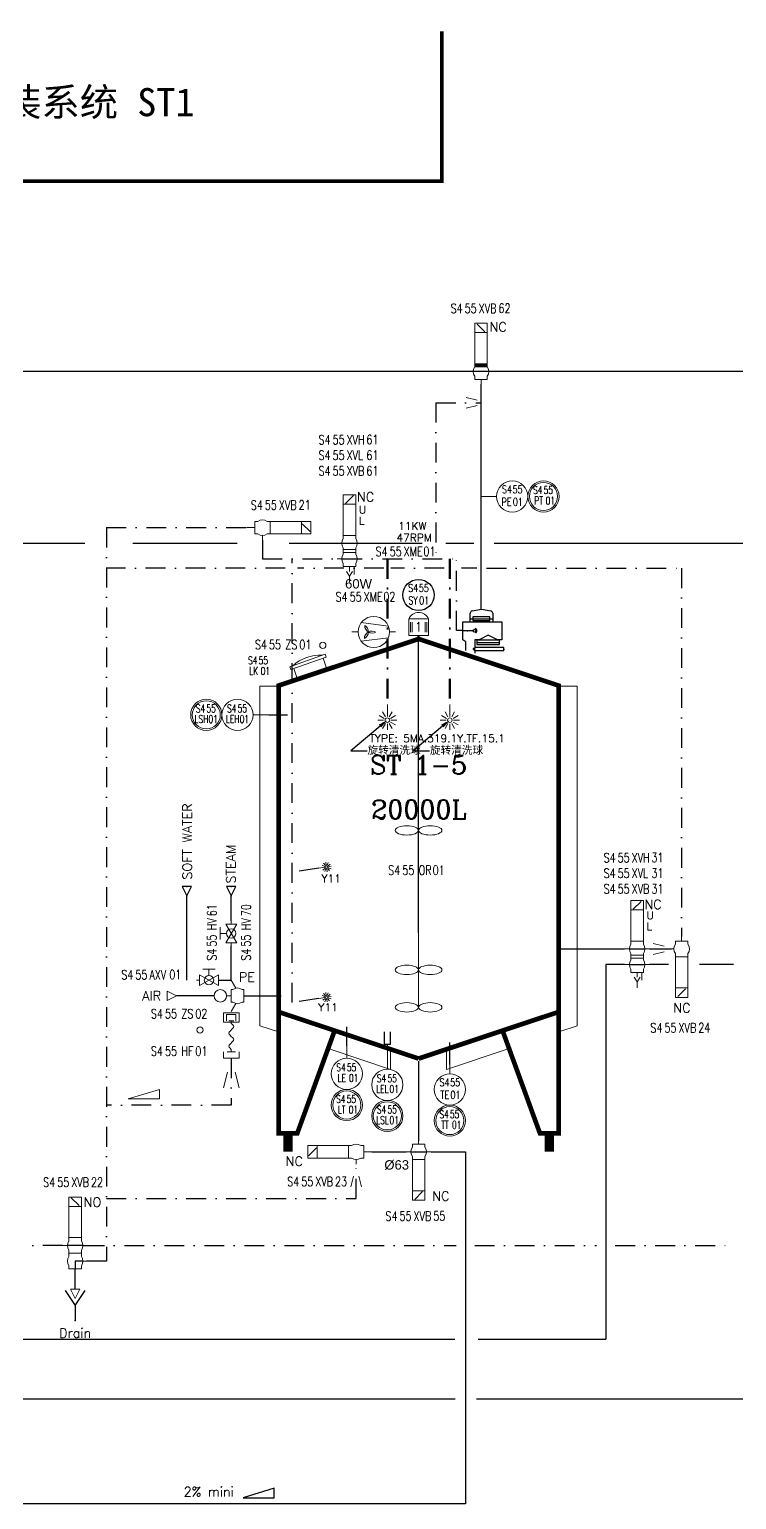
# Model space of a CAD drawing. Header units: inches. Extents: x 17763 to 19852, y 23674 to 24794.
# Drawn here: x 18773.5 to 19000, y 24315.1 to 24786.2 of the extents above; entities that cross this region are included whole.
import ezdxf
from ezdxf import colors
from ezdxf.entities.mleader import LeaderData, LeaderLine
from ezdxf.enums import TextEntityAlignment as Align
from ezdxf.math import Vec2, Vec3

# ---------------------------------------------------------------- set-up
doc = ezdxf.new("R2010")
doc.units = ezdxf.units.IN
doc.header["$MEASUREMENT"] = 0
doc.linetypes.add('DASHDOT2', pattern=[12.7, 6.35, -3.175, 0, -3.175])
for name, color, linetype, lineweight in [('17 Pipe CIP', 4, 'DASHDOT2', 50), ('19 Pipe Process', 30, 'Continuous', 30), ('31 Equipment', 7, 'Continuous', 9), ('33 Instruments Labels', 7, 'Continuous', 9), ('43 TXT English', 7, 'Continuous', 9)]:
    doc.layers.add(name, color=color, linetype=linetype, lineweight=lineweight)
for name, color, linetype in [('CUVERIE', 7, 'Continuous'), ('DIAMETRE', 7, 'Continuous'), ('MATERIEL-DIVERS', 7, 'Continuous'), ('POMPES-PROCESS', 7, 'Continuous'), ('REPERES', 7, 'Continuous'), ('techn-data', 7, 'Continuous'), ('TEXTE', 7, 'Continuous'), ('TEXTES', 7, 'Continuous'), ('TUYAUTERIE-AIR INSTRUMENT', 3, 'Continuous'), ('TUYAUTERIE-EAU', 5, 'Continuous'), ('TUYAUTERIE-EGOUT', 32, 'Continuous'), ('TUYAUTERIE-GAZ', 3, 'Continuous'), ('TUYAUTERIE-NEP', 4, 'DASHDOT2'), ('TUYAUTERIE-VAPEUR', 6, 'Continuous'), ('TXT_FR', 7, 'Continuous'), ('VANNES', 7, 'Continuous')]:
    doc.layers.add(name, color=color, linetype=linetype)
doc.layers.get('REPERES').off()
doc.styles.add('ROMANC', font='romanc')
doc.styles.add('ROMANS', font='ROMANS.SHX')
doc.styles.add('ROMANT', font='romant')
doc.styles.get("Standard").update_dxf_attribs({"font": 'arial.ttf'})

# ---------------------------------------------------------------- blocks, each defined once
blk = doc.blocks.new('PENTE-G')
at = {"layer": 'MATERIEL-DIVERS'}
blk.add_lwpolyline([(-5, 2), (5, 2), (5, 5), (-5, 2)], dxfattribs=at)
blk = doc.blocks.new('EGOUT')
at = {"color": 7}
for p, q in [((-3.2, 9.61), (0, 4.81)), ((0, 4.81), (3.2, 9.61)), ((0, 4.81), (0, 0))]:
    blk.add_line(p, q, dxfattribs=at)
at = {"color": 7, "extrusion": (0, -1, 0)}
blk.add_point((0, 0), dxfattribs=at)
at = {"layer": 'POMPES-PROCESS', "style": 'ROMANS'}
blk.add_attdef('EGOUT', text='', height=3, dxfattribs=at).set_placement((0, -4), align=Align.MIDDLE)
blk = doc.blocks.new('APV-VLV-SSEAT-SW44-4')
at = {"layer": '31 Equipment', "ltscale": 38}
for p, q in [((1.25, 20.25), (-1.25, 17.75)), ((-4, 5), (-2.5, 5)), ((-2, 7.5), (-2, 6.5)), ((2, 7.5), (2, 6.5)), ((-2.5, 0), (-4, 0)), ((-2, 2.5), (-2, 3.5)), ((-2, 2.5), (2, 2.5)), ((-2, 2.5), (-2, 1.5)), ((2, 2.5), (2, 3.5)), ((2, 2.5), (2, 1.5)), ((-2, -1.5), (-2, -2.5)), ((-2, -2.5), (2, -2.5)), ((0, -2.5), (0, -5)), ((2, -1.5), (2, -2.5))]:
    blk.add_line(p, q, dxfattribs=at)
at = {"layer": '31 Equipment', "lineweight": 30}
for p, q in [((-2.5, 5), (2.5, 5)), ((-2.5, 0), (0, 0)), ((0, 0), (0, -2.5))]:
    blk.add_line(p, q, dxfattribs=at)
at = {"layer": '31 Equipment'}
blk.add_line((2.5, 5), (4, 5), dxfattribs=at)
at = {"layer": '31 Equipment', "ltscale": 38}
for points in [[(-2, 17.5), (2, 17.5), (2, 20.5), (-2, 20.5)], [(-2, 7.5), (2, 7.5), (2, 17.5), (-2, 17.5)]]:
    blk.add_lwpolyline(points, close=True, dxfattribs=at)
for centre, start, end in [((0, 5), 143.1301, 216.8699), ((0, 5), 323.1301, 36.8699), ((0, 0), 143.1301, 216.8699), ((0, 0), 323.1301, 36.8699)]:
    blk.add_arc(centre, 2.5, start, end, dxfattribs=at)
blk = doc.blocks.new('APV-SIGN-ARW-FLOW-1')
at = {"layer": '31 Equipment'}
for p, q in [((-1.5, -1.5), (-1.5, 1.5)), ((-1.5, 1.5), (1.5, 0)), ((1.5, 0), (-1.5, -1.5))]:
    blk.add_line(p, q, dxfattribs=at)
blk = doc.blocks.new('APV-VLV-SSEAT-M+MP42-3')
at = {"layer": '31 Equipment'}
h = blk.add_hatch(dxfattribs=at)
h.set_pattern_fill('ANSI31', color=256, scale=0.01, style=0)
h.set_pattern_definition([(45, (0, 0), (-0.02245064, 0.02245064), [])])
h.paths.add_polyline_path([(2, 2.5), (-2, 2.5), (-2, 1.5), (2, 1.5)])
at = {"layer": '31 Equipment', "ltscale": 38}
for p, q in [((1.25, 15.25), (-1.25, 12.75)), ((-4, 0), (-2.5, 0)), ((-2, 2.5), (-2, 1.5)), ((-2, 1.5), (2, 1.5)), ((2, 2.5), (2, 1.5)), ((-2, -2.5), (-2, -1.5)), ((2, -2.5), (-2, -2.5)), ((-2, -2.5), (2, -2.5)), ((0, -2.5), (0, -5)), ((2, -2.5), (2, -1.5))]:
    blk.add_line(p, q, dxfattribs=at)
at = {"layer": '31 Equipment', "lineweight": 30}
blk.add_line((-2.5, 0), (2.5, 0), dxfattribs=at)
at = {"layer": '31 Equipment'}
blk.add_line((2.5, 0), (4, 0), dxfattribs=at)
at = {"layer": '31 Equipment', "ltscale": 38}
for points in [[(-2, 12.5), (2, 12.5), (2, 15.5), (-2, 15.5)], [(-2, 2.5), (2, 2.5), (2, 12.5), (-2, 12.5)]]:
    blk.add_lwpolyline(points, close=True, dxfattribs=at)
for start, end in [(143.1301, 216.8699), (323.1301, 36.8699)]:
    blk.add_arc((0, 0), 2.5, start, end, dxfattribs=at)
blk = doc.blocks.new('APV-TNK-GEN-11')
at = {"layer": '31 Equipment', "color": 7}
for points, const_width in [([(-14.94, 21.58), (-21.58, 3.32), (-24.9, 3.32), (-24.9, 83), (0, 91.3), (24.9, 83), (24.9, 3.32), (21.58, 3.32), (14.94, 21.58)], 0.83), ([(-24.9, 24.9), (0, 16.6)], 0.83), ([(24.9, 24.9), (0, 16.6)], 0.83), ([(-23.24, 3.32), (-23.24, 0)], 1.66), ([(23.24, 3.32), (23.24, 0)], 1.66)]:
    blk.add_lwpolyline(points, dxfattribs=dict(at, const_width=const_width))
at = {"layer": '31 Equipment', "ltscale": 38}
blk.add_point((0, 16), dxfattribs=at)
blk = doc.blocks.new('APV-TNK-INSULAT-12')
at = {"layer": '31 Equipment', "color": 7}
for p, q in [((-24.95, 67), (-28.22, 67)), ((-28.22, 67), (-28.22, 6.51)), ((24.95, 67), (28.22, 67)), ((28.22, 67), (28.22, 6.51)), ((-28.22, 6.51), (-24.95, 5.42)), ((28.22, 6.51), (24.95, 5.42)), ((-15.74, 2.35), (-4.98, -1.24)), ((-4.98, -1.24), (-4.98, 2.26)), ((15.74, 2.35), (4.98, -1.24)), ((4.98, -1.24), (4.98, 2.26))]:
    blk.add_line(p, q, dxfattribs=at)
at = {"layer": '31 Equipment'}
for p, q in [((-24.95, 5.42), (-24.95, 67)), ((24.95, 5.42), (24.95, 67)), ((-15.74, 2.35), (-14.94, 5.58)), ((-14.94, 5.58), (-4.98, 2.26)), ((14.94, 5.58), (4.98, 2.26)), ((15.74, 2.35), (14.94, 5.58))]:
    blk.add_line(p, q, dxfattribs=at)
at = {"layer": '31 Equipment', "ltscale": 38}
blk.add_point((0, 0), dxfattribs=at)
blk = doc.blocks.new('APV-INS-M-L-LE2')
at = {"layer": '31 Equipment', "color": 7}
blk.add_line((5, 0), (13, 0), dxfattribs=at)
at = {"layer": '31 Equipment', "lineweight": 25}
blk.add_lwpolyline([(17, 1), (13, 1), (13, 0), (13, -1), (17, -1)], dxfattribs=at)
at = {"layer": '31 Equipment', "color": 7}
blk.add_circle((0, 0), 5, dxfattribs=at)
at = {"layer": '33 Instruments Labels', "style": 'ROMANS', "width": 0.8}
blk.add_attdef('LE?', text='', height=3, dxfattribs=at).set_placement((0, 0), align=Align.MIDDLE)
blk = doc.blocks.new('APV-INS-F-L-LS')
at = {"layer": '31 Equipment'}
for radius in [5, 4.5]:
    blk.add_circle((0, 0), radius, dxfattribs=at)
at = {"layer": '33 Instruments Labels', "style": 'ROMANS', "width": 0.8}
blk.add_attdef('LS?', text='', height=3, dxfattribs=at).set_placement((0, 0), align=Align.MIDDLE)
blk = doc.blocks.new('APV-INS-M-L-TE')
at = {"layer": '31 Equipment', "color": 7}
blk.add_line((0, -5), (0, -10), dxfattribs=at)
blk.add_circle((0, 0), 5, dxfattribs=at)
at = {"layer": '33 Instruments Labels', "style": 'ROMANS', "width": 0.8, "flags": 8}
blk.add_attdef('TE', text='', height=3, dxfattribs=at).set_placement((0, 0), align=Align.MIDDLE)
blk = doc.blocks.new('APV-INS-F-L-TT')
at = {"layer": '31 Equipment'}
for radius in [5, 4.5]:
    blk.add_circle((0, 0), radius, dxfattribs=at)
blk = doc.blocks.new('APV-TNK-ACC-MOT-1')
at = {"layer": '31 Equipment', "color": 7}
for p, q in [((3.15, 6.4), (-3.15, 6.4)), ((-3.15, 6.4), (-3.15, 1.15)), ((-2.64, 5.35), (-2.64, 2.2)), ((-2.1, 5.35), (-2.1, 2.2)), ((2.1, 5.35), (2.1, 2.2)), ((2.66, 5.35), (2.66, 2.2)), ((3.15, 1.15), (3.15, 6.4)), ((-3.15, 1.15), (3.15, 1.15))]:
    blk.add_line(p, q, dxfattribs=at)
blk.add_arc((0, 5.09), 3.41, 22.6199, 157.3801, dxfattribs=at)
at = {"layer": '31 Equipment', "ltscale": 38}
blk.add_point((0, 0), dxfattribs=at)
at = {"layer": '31 Equipment', "color": 7}
blk.add_trace([(-0.39, 0), (0.39, 0), (-0.39, 1.15), (0.39, 1.15)], dxfattribs=at)
at = {"layer": '31 Equipment', "style": 'ROMANT', "width": 0.8}
blk.add_text('1', height=3, dxfattribs=at).set_placement((0, 3.89), align=Align.MIDDLE)
blk = doc.blocks.new('APV-INS-M-L-LE1')
at = {"layer": '31 Equipment', "color": 7}
blk.add_line((0, -5), (0, -10), dxfattribs=at)
blk.add_circle((0, 0), 5, dxfattribs=at)
blk = doc.blocks.new('APV-TNK-ACC-MANHOLE-1')
at = {"layer": '31 Equipment'}
for p, q in [((-6, 3), (-6, 4)), ((-6, 4), (6, 4)), ((-6, 3), (6, 3)), ((-5, 0), (-5, 3)), ((5, 3), (5, 0)), ((6, 3), (6, 4))]:
    blk.add_line(p, q, dxfattribs=at)
blk.add_arc((0, -8), 13, 67.3801, 112.6199, dxfattribs=at)
blk = doc.blocks.new('APV-INS-POS-GEN-1')
at = {"layer": '31 Equipment', "color": 5}
blk.add_circle((0, 0), 1, dxfattribs=at)
blk = doc.blocks.new('APV-TNK-ACC-AGIT-1')
at = {"layer": '31 Equipment'}
blk.add_line((0, 0), (0, -8), dxfattribs=at)
for centre in [(-2.5, -8), (2.5, -8)]:
    blk.add_ellipse(centre, major_axis=(-2.5, 0), ratio=0.4, dxfattribs=at)
blk = doc.blocks.new('APV-FTG-CONX-QUICK-1')
at = {"layer": '31 Equipment'}
for p, q in [((-0.5, 2.5), (2.5, 2.5)), ((-0.5, -2.5), (-0.5, 2.5)), ((0, 1.5), (2, 1.5)), ((0, 0.83), (0, -0.83)), ((2, 1.5), (2, -1.5)), ((2.5, 2.5), (2.5, -2.5)), ((2.5, -2.5), (-0.5, -2.5)), ((0, -0.83), (0, -0.83)), ((2, -1.5), (0, -1.5))]:
    blk.add_line(p, q, dxfattribs=at)
blk = doc.blocks.new('APV-FTG-CONX-HOSE-1')
at = {"layer": '31 Equipment'}
for p, q in [((-4.17, 0), (-5, 0)), ((4.17, 0), (5, 0))]:
    blk.add_line(p, q, dxfattribs=at)
for points in [[(-4.17, 0), (-3.63, 0.5), (-3.42, 0.71), (-3.13, 0.79), (-2.83, 0.71), (-2.58, 0.5), (-1.54, -0.5), (-1.33, -0.71), (-1.04, -0.79), (-0.75, -0.71), (-0.5, -0.5), (0, 0)], [(0, 0), (0.54, 0.5), (0.75, 0.71), (1.04, 0.79), (1.33, 0.71), (1.58, 0.5), (2.62, -0.5), (2.83, -0.71), (3.12, -0.79), (3.42, -0.71), (3.67, -0.5), (4.17, 0)]]:
    blk.add_lwpolyline(points, dxfattribs=at)
blk = doc.blocks.new('APV-FTG-CONX-SCREWED-1')
at = {"layer": '31 Equipment'}
for p, q in [((0, 2.5), (2, 2.5)), ((0, 1.33), (0, -1.33)), ((2, 2.5), (2, -2.5)), ((0, -1.33), (0, -1.33)), ((2, -2.5), (0, -2.5))]:
    blk.add_line(p, q, dxfattribs=at)
blk = doc.blocks.new('APV-FCE-GEN-REDCON-1')
at = {"layer": '31 Equipment', "color": 7}
for p, q in [((-2.5, 2.5), (2.5, 1.25)), ((2.5, 1.25), (2.5, 1.25)), ((2.5, -1.25), (-2.5, -2.5))]:
    blk.add_line(p, q, dxfattribs=at)
blk = doc.blocks.new('APV-SIGN-FLOW-SLOPE-1')
at = {"layer": '31 Equipment'}
blk.add_lwpolyline([(-5, 2), (5, 2), (5, 5), (-5, 2)], dxfattribs=at)
at = {"layer": '31 Equipment', "style": 'ROMANS'}
blk.add_attdef('%', text='', height=2, rotation=16.6992, dxfattribs=at).set_placement((-0.64, 4.87), align=Align.MIDDLE)
blk = doc.blocks.new('APV-INS-F-L-LT')
at = {"layer": '31 Equipment'}
for radius in [5, 4.5]:
    blk.add_circle((0, 0), radius, dxfattribs=at)
blk = doc.blocks.new('SPB')
at = {"color": 7}
for p, q in [((0, -6), (0, 0)), ((-2.598, -9), (-1.302, -8.25)), ((-2.124, -9.624), (-1.062, -8.562)), ((-1.5, -10.098), (-0.75, -8.802)), ((-0.774, -10.398), (-0.39, -8.952)), ((0, -10.5), (0, -9)), ((0.774, -10.398), (0.39, -8.952)), ((1.5, -10.098), (0.75, -8.802)), ((2.124, -9.624), (1.062, -8.562)), ((2.598, -9), (1.302, -8.25))]:
    blk.add_line(p, q, dxfattribs=at)
blk.add_circle((0, -7.5), 1.5, dxfattribs=at)
at = {"color": 7, "extrusion": (0, 1, 0)}
blk.add_point((0, 0), dxfattribs=at)
blk = doc.blocks.new('GOAVEC')
at = {"layer": 'MATERIEL-DIVERS'}
for p, q in [((-2, 8.4), (8.4, 8.4)), ((-2, 3.6), (-2, 8.4)), ((0, 8.4), (0, 10.68)), ((0, 9.21), (6, 9.21)), ((0.48, 11.27), (3, 11.77)), ((5.28, 9.71), (0.72, 9.71)), ((0.72, 9.71), (0.72, 8.7)), ((0.72, 8.7), (5.28, 8.7)), ((3, 11.77), (5.52, 11.27)), ((5.28, 8.7), (5.28, 9.71)), ((6, 10.68), (6, 8.4)), ((8.4, 8.4), (8.4, 3.6)), ((-0.74, 6), (-2.03, 6)), ((4.8, 4.8), (2.53, 3.66)), ((7.07, 3.66), (4.8, 4.8)), ((-1.2, 3), (-2, 3.6)), ((-1.2, 0.7), (-1.2, 3)), ((0.76, 1.27), (0.76, 1.01)), ((1.2, 1.27), (0.76, 1.27)), ((0.76, 1.01), (1.2, 1.01)), ((9, 1.52), (1.19, 1.52)), ((1.19, 1.01), (1.19, 0.72)), ((1.19, 0.72), (9, 0.72)), ((2.26, 3.6), (1.2, 3.6)), ((1.2, 3.6), (1.2, 1.27)), ((1.2, 1.01), (1.2, 0)), ((1.8, 3.49), (1.8, 2.29)), ((7.8, 3.49), (1.8, 3.49)), ((1.8, 2.89), (7.8, 2.89)), ((1.8, 2.29), (7.8, 2.29)), ((8.4, 3.6), (7.34, 3.6)), ((7.8, 2.29), (7.8, 3.49)), ((9, 0.72), (9, 1.52))]:
    blk.add_line(p, q, dxfattribs=at)
for centre, start, end in [((0.6, 10.68), 101.3099, 180), ((5.4, 10.68), 0, 78.6901), ((2.26, 4.2), 270, 296.5651), ((7.34, 4.2), 243.4349, 270)]:
    blk.add_arc(centre, 0.6, start, end, dxfattribs=at)
at = {"layer": 'MATERIEL-DIVERS', "color": 7, "extrusion": (1, 0, 0)}
for p in [(6, 9), (9, 1)]:
    blk.add_point(p, dxfattribs=at)
at = {"layer": 'MATERIEL-DIVERS', "color": 2}
for p in [(6, 9), (-2, 6), (9, 1)]:
    blk.add_point(p, dxfattribs=at)
at = {"layer": 'MATERIEL-DIVERS', "color": 7, "extrusion": (-1, 0, 0)}
blk.add_point((-2, 6), dxfattribs=at)
at = {"layer": 'MATERIEL-DIVERS', "xscale": 0.2499010929244832, "yscale": 0.2499010929244832, "zscale": 0.2499010929244832, "rotation": 90}
blk.add_blockref('SPB', (-0.74, 6), dxfattribs=at)
blk = doc.blocks.new('INSTR-M-L-SY')
at = {"layer": 'MATERIEL-DIVERS', "color": 7}
blk.add_circle((0, 0), 5, dxfattribs=at)
blk = doc.blocks.new('APV-VLV-SSEAT-SW42-3')
at = {"layer": '31 Equipment', "ltscale": 38}
for p, q in [((1.25, 15.25), (-1.25, 12.75)), ((-2, 2.5), (-2, 1.5)), ((2, 2.5), (2, 1.5)), ((-2, -2.5), (-2, -1.5)), ((2, -2.5), (-2, -2.5)), ((-2, -2.5), (2, -2.5)), ((0, -2.5), (0, -5)), ((2, -2.5), (2, -1.5))]:
    blk.add_line(p, q, dxfattribs=at)
at = {"layer": '31 Equipment'}
for p, q in [((-4, 0), (-2.5, 0)), ((2.5, 0), (4, 0))]:
    blk.add_line(p, q, dxfattribs=at)
at = {"layer": '31 Equipment', "lineweight": 30}
blk.add_line((2.5, 0), (-2.5, 0), dxfattribs=at)
at = {"layer": '31 Equipment', "ltscale": 38}
for points in [[(-2, 12.5), (2, 12.5), (2, 15.5), (-2, 15.5)], [(-2, 2.5), (2, 2.5), (2, 12.5), (-2, 12.5)]]:
    blk.add_lwpolyline(points, close=True, dxfattribs=at)
for start, end in [(143.1301, 216.8699), (323.1301, 36.8699)]:
    blk.add_arc((0, 0), 2.5, start, end, dxfattribs=at)
blk = doc.blocks.new('APV-VLV-SSEAT-SW41-3')
at = {"layer": '31 Equipment', "ltscale": 38}
for p, q in [((1.25, 15.25), (-1.25, 12.75)), ((-2, 2.5), (-2, 1.5)), ((2, 2.5), (2, 1.5)), ((2.5, 0), (4, 0)), ((-2, -2.5), (-2, -1.5)), ((2, -2.5), (-2, -2.5)), ((-2, -2.5), (2, -2.5)), ((0, -2.5), (0, -5)), ((2, -2.5), (2, -1.5))]:
    blk.add_line(p, q, dxfattribs=at)
for points in [[(-2, 12.5), (2, 12.5), (2, 15.5), (-2, 15.5)], [(-2, 2.5), (2, 2.5), (2, 12.5), (-2, 12.5)]]:
    blk.add_lwpolyline(points, close=True, dxfattribs=at)
for start, end in [(143.1301, 216.8699), (323.1301, 36.8699)]:
    blk.add_arc((0, 0), 2.5, start, end, dxfattribs=at)
blk = doc.blocks.new('APV-VLV-SAMPL-PRD20-2')
at = {"layer": '31 Equipment', "ltscale": 38}
for p, q in [((-2.54, 2.44), (-4, 5)), ((-4, 0), (-5.5, 0)), ((-4, 2), (-3.5, 2)), ((-4, 2), (-4, -2)), ((0, 2), (-0.5, 2)), ((0, 2), (0, -2)), ((0, -2), (0, 2)), ((-4, -2), (-3.5, -2)), ((-2.54, -2.44), (-4, -5)), ((0, -2), (-0.5, -2))]:
    blk.add_line(p, q, dxfattribs=at)
at = {"layer": '31 Equipment'}
blk.add_circle((-7.5, 0), 2, dxfattribs=at)
at = {"layer": '31 Equipment', "ltscale": 38}
for start, end in [(53.1301, 126.8699), (233.1301, 306.8699)]:
    blk.add_arc((-2, 0), 2.5, start, end, dxfattribs=at)
blk = doc.blocks.new('FLE23-A')
at = {"color": 7}
for p, q in [((0, 1.5), (-3, 0)), ((-3, 0), (0, -1.5)), ((0, -1.5), (0, 1.5))]:
    blk.add_line(p, q, dxfattribs=at)
at = {"layer": 'MATERIEL-DIVERS', "color": 7, "extrusion": (-1, 0, 0)}
blk.add_point((-3, 0), dxfattribs=at)
at = {"layer": 'MATERIEL-DIVERS', "color": 2}
for p in [(-3, 0), (0, 0)]:
    blk.add_point(p, dxfattribs=at)
at = {"layer": 'MATERIEL-DIVERS', "color": 7, "extrusion": (1, 0, 0)}
blk.add_point((0, 0), dxfattribs=at)
blk = doc.blocks.new('APV-VLVM-BALL-KHV+MF-1')
at = {"layer": '31 Equipment', "ltscale": 38}
for p, q in [((-3, 0), (-4, 0)), ((3, 0), (4, 0))]:
    blk.add_line(p, q, dxfattribs=at)
at = {"layer": '31 Equipment'}
for p, q in [((-3, 1.734), (-3, -1.734)), ((-3, -1.734), (3, 1.734)), ((3, -1.734), (-3, 1.734)), ((-2, 3.5), (2, 3.5)), ((0, 1.5), (0, 3.5)), ((3, 1.734), (3, -1.734))]:
    blk.add_line(p, q, dxfattribs=at)
blk.add_circle((0, 0), 1.5, dxfattribs=at)
blk = doc.blocks.new('APV-VLV-DSEAT-DA34-3')
at = {"layer": '31 Equipment', "ltscale": 38}
for p, q in [((1.25, 20.25), (-1.25, 17.75)), ((-4, 5), (-2.5, 5)), ((-2, 7.5), (-2, 6.5)), ((2, 7.5), (2, 6.5)), ((4, 5), (2.5, 5)), ((-2, 3), (-2, 3.5)), ((-2, 2), (-2, 1.5)), ((2, 3), (2, 3.5)), ((2, 2), (2, 1.5)), ((-4, 0), (-2.5, 0)), ((-2, -2.5), (-2, -1.5)), ((-2, -2.5), (2, -2.5)), ((0, -5.5), (-1, -4)), ((0, -2.5), (0, -4)), ((1, -4), (0, -5.5)), ((1.5, -2.5), (1.5, -5)), ((2, -2.5), (2, -1.5)), ((2.5, 0), (4, 0)), ((0, -5.5), (0, -7.5))]:
    blk.add_line(p, q, dxfattribs=at)
at = {"layer": '31 Equipment', "lineweight": 30}
for p, q in [((-2.5, 5), (2.5, 5)), ((-2.5, 0), (2.5, 0))]:
    blk.add_line(p, q, dxfattribs=at)
at = {"layer": '31 Equipment', "ltscale": 38}
for points in [[(-2, 17.5), (2, 17.5), (2, 20.5), (-2, 20.5)], [(-2, 7.5), (2, 7.5), (2, 17.5), (-2, 17.5)], [(-2, 3), (2, 3), (2, 2), (-2, 2)]]:
    blk.add_lwpolyline(points, close=True, dxfattribs=at)
for centre, start, end in [((0, 5), 143.1301, 216.8699), ((0, 5), 323.1301, 36.8699), ((0, 0), 143.1301, 216.8699), ((0, 0), 323.1301, 36.8699)]:
    blk.add_arc(centre, 2.5, start, end, dxfattribs=at)
at = {"layer": '31 Equipment', "style": 'ROMANS', "flags": 8}
for tag, p in [('U', (3, 14.5)), ('L', (3, 11))]:
    blk.add_attdef(tag, p, '', height=2.5, dxfattribs=at)
blk = doc.blocks.new('APV-TNK-ACC-SPRAYBALL-1')
at = {"layer": '31 Equipment'}
for p, q in [((0, -3.81), (0, 0)), ((-1.03, -4.4), (-2.65, -3.47)), ((-0.6, -3.97), (-1.53, -2.35)), ((0.6, -3.97), (1.53, -2.35)), ((1.03, -4.4), (2.65, -3.47)), ((-1.19, -5), (-3.05, -5)), ((-1.03, -5.6), (-2.65, -6.53)), ((-0.6, -6.03), (-1.53, -7.65)), ((0, -6.19), (0, -8.05)), ((0.6, -6.03), (1.53, -7.65)), ((1.03, -5.6), (2.65, -6.53)), ((1.19, -5), (3.05, -5))]:
    blk.add_line(p, q, dxfattribs=at)
blk.add_circle((0, -5), 0.738, dxfattribs=at)
blk = doc.blocks.new('APV-INS-M-L-PE')
at = {"layer": '31 Equipment', "color": 7}
blk.add_line((0, -5), (0, -10), dxfattribs=at)
blk.add_circle((0, 0), 5, dxfattribs=at)
at = {"layer": '33 Instruments Labels', "style": 'ROMANS', "width": 0.8, "flags": 8}
blk.add_attdef('PE', text='', height=3, dxfattribs=at).set_placement((0, 0), align=Align.MIDDLE)
blk = doc.blocks.new('APV-INS-F-L-PT')
at = {"layer": '31 Equipment'}
for radius in [5, 4.5]:
    blk.add_circle((0, 0), radius, dxfattribs=at)
blk = doc.blocks.new('REPINS2')
at = {"layer": 'TEXTES', "style": 'ROMANS', "width": 0.7}
for tag, p in [('ZONE', (-3.35, 0.8)), ('SOUSZONE', (0.05, 0.8)), ('NUM', (0.7, -2.6))]:
    blk.add_attdef(tag, p, '', height=2.5, dxfattribs=at)
blk.add_attdef('ELEMENT', text='', height=2.5, dxfattribs=at).set_placement((-1.56, -2.59), align=Align.CENTER)
blk = doc.blocks.new('REPNORM')
at = {"layer": 'TEXTES', "style": 'ROMANS', "width": 0.75}
for tag, p in [('ZONE', (-9.75, -1.25)), ('SOUSZONE', (-5.25, -1.25)), ('ELEMENT', (0, -1.25)), ('NUM', (4.5, -1.25))]:
    blk.add_attdef(tag, p, '', height=3, dxfattribs=at)
blk = doc.blocks.new('REPINS')
at = {"layer": 'TEXTES', "style": 'ROMANS', "width": 0.75}
for tag, p in [('ZONE', (-3.3, 1)), ('SOUSZONE', (0.1, 1)), ('NUM', (0.2, -3))]:
    blk.add_attdef(tag, p, '', height=2.5, dxfattribs=at)
blk.add_attdef('ELEMENT', text='', height=2.5, dxfattribs=at).set_placement((-0.2, -3), align=Align.RIGHT)
blk = doc.blocks.new('REPNORM1')
at = {"layer": 'TEXTES', "style": 'ROMANS', "width": 0.75}
for tag, p in [('ZONE', (-9.75, -1.25)), ('SOUSZONE', (-5.25, -1.25)), ('ELEMENT', (-0.75, -1.25)), ('NUM', (5.59, -1.22))]:
    blk.add_attdef(tag, p, '', height=3, dxfattribs=at)
blk = doc.blocks.new('APV-PMP-GEN-FAN-1')
at = {"layer": '31 Equipment', "ltscale": 38}
for p, q in [((-5, 0), (-7, 0)), ((5, 0), (7, 0))]:
    blk.add_line(p, q, dxfattribs=at)
at = {"layer": '31 Equipment', "color": 7}
for p, q in [((4.62, 1.91), (-4.01, 2.99)), ((-3.44, 2.92), (-3.44, 2.92)), ((-4.03, -2.96), (4.65, -1.85))]:
    blk.add_line(p, q, dxfattribs=at)
blk.add_circle((0, 0), 5, dxfattribs=at)
for centre, radius, start, end in [((-4.14, 0.04), 2.42, 297.7105, 59.0333), ((-0.6, -2.14), 2.41, 57.3705, 179.0726), ((-0.42, 2.11), 2.48, 179.801, 296.7761)]:
    blk.add_arc(centre, radius, start, end, dxfattribs=at)

msp = doc.modelspace()

# ---------------------------------------------------------------- linework, layer by layer
at = {"layer": '17 Pipe CIP'}
for p, q in [((18888.13, 24616.52), (18888.13, 24569.82)), ((18908.13, 24616.52), (18908.13, 24569.82))]:
    msp.add_line(p, q, dxfattribs=at)
at = {"layer": '19 Pipe Process'}
for p, q in [((18838.13, 24481.52), (18838.13, 24492.52)), ((18943.13, 24491.52), (18964.13, 24491.52)), ((18972.13, 24491.52), (18979.13, 24491.52)), ((18958.13, 24486.52), (18958.13, 24366.52)), ((18964.13, 24486.52), (18958.13, 24486.52)), ((18978.13, 24486.52), (18972.13, 24486.52)), ((18998.95, 24486.52), (18988.13, 24486.52)), ((18842.13, 24476.52), (18854.13, 24476.52)), ((18898.13, 24455.52), (18898.13, 24430.02)), ((18883.13, 24426.52), (18894.13, 24426.52)), ((18902.13, 24426.52), (18913.13, 24426.52)), ((18627.13, 24366.52), (18909.71, 24366.52)), ((18917.16, 24366.52), (18958.13, 24366.52)), ((18909.81, 24347.24), (18626.06, 24347.24)), ((19028.13, 24347.24), (18916.72, 24347.24))]:
    msp.add_line(p, q, dxfattribs=at)
msp.add_lwpolyline([(18913.13, 24426.52), (18913.13, 24313.7), (18353.32, 24313.7)], dxfattribs=at)
at = {"layer": 'CUVERIE'}
for p, q in [((18850.13, 24566.52), (18856.13, 24566.52)), ((18875.13, 24460.52), (18875.13, 24466.52)), ((18908.13, 24454.52), (18908.13, 24461.52))]:
    msp.add_line(p, q, dxfattribs=at)
at = {"layer": 'MATERIEL-DIVERS'}
msp.add_line((18898.11, 24496.81), (18898.13, 24590.86), dxfattribs=at)
msp.add_lwpolyline([(18905.6, 24785.57, 1.2, 1.2, 0), (18905.6, 24737.57, 1.2, 1.2, 0), (18611, 24737.57, 0, 0, 0), (18611, 24785.57, 0, 0, 0)], format="xyseb", close=True, dxfattribs=at)
at = {"layer": 'TUYAUTERIE-AIR INSTRUMENT'}
msp.add_line((18832.63, 24476.52), (18820.63, 24476.52), dxfattribs=at)
at = {"layer": 'TUYAUTERIE-EAU'}
for p, q in [((18743.5, 24621.52), (18791.28, 24621.52)), ((18806.59, 24621.52), (18840.01, 24621.52)), ((18856.71, 24621.52), (18899.25, 24621.52)), ((18906.86, 24621.52), (18915.8, 24621.52)), ((18922.35, 24621.52), (19062.67, 24621.52)), ((18823.93, 24500.52), (18823.93, 24508.52)), ((18823.93, 24481.52), (18823.93, 24500.52)), ((18834, 24481.52), (18838.13, 24481.52))]:
    msp.add_line(p, q, dxfattribs=at)
at = {"layer": 'TUYAUTERIE-EGOUT'}
msp.add_line((18788.13, 24382.52), (18788.13, 24389.02), dxfattribs=at)
at = {"layer": 'TUYAUTERIE-GAZ'}
for p, q in [((19289.62, 24676.52), (18717.63, 24676.52)), ((18918.13, 24600.52), (18918.13, 24672.52)), ((18918.13, 24600.52), (18918.13, 24672.52)), ((18918.13, 24600.52), (18918.13, 24672.52))]:
    msp.add_line(p, q, dxfattribs=at)
at = {"layer": 'TUYAUTERIE-NEP'}
for p, q in [((18903.68, 24666.52), (18918.13, 24666.52)), ((18903.68, 24666.52), (18903.68, 24616.52)), ((18798.13, 24626.52), (18798.13, 24391.52)), ((18798.13, 24626.52), (18843.13, 24626.52)), ((18848.13, 24622.52), (18848.13, 24616.52)), ((18848.13, 24616.52), (18910.24, 24616.52)), ((18857.62, 24474.33), (18857.62, 24616.52)), ((18910.24, 24593.52), (18910.24, 24616.52)), ((18855.43, 24613.52), (18798.13, 24613.52)), ((18887.01, 24613.52), (18859.36, 24613.52)), ((18906.37, 24613.52), (18889.2, 24613.52)), ((18916.79, 24613.52), (18911.84, 24613.52)), ((18919.9, 24613.52), (18982.38, 24613.52)), ((18982.38, 24613.52), (18982.38, 24495.52)), ((18912.13, 24593.52), (18910.24, 24593.52)), ((18866.19, 24517.39), (18857.62, 24516.06)), ((18866.19, 24475.66), (18857.62, 24474.33)), ((18838.13, 24456.52), (18838.13, 24441.52)), ((18838.13, 24441.52), (18798.13, 24441.52)), ((18878.13, 24411.52), (18878.13, 24422.52)), ((18798.13, 24411.52), (18878.13, 24411.52)), ((18784.13, 24396.52), (18762.13, 24396.52)), ((18790.63, 24396.52), (18795.13, 24396.52)), ((18791.13, 24396.52), (18910.13, 24396.52)), ((18916.13, 24396.52), (18955.13, 24396.52)), ((18961.13, 24396.52), (18996.86, 24396.52)), ((18798.13, 24391.52), (18791.13, 24391.52))]:
    msp.add_line(p, q, dxfattribs=at)
at = {"layer": 'TUYAUTERIE-VAPEUR'}
msp.add_line((18838.13, 24500.52), (18838.13, 24508.52), dxfattribs=at)

# ---------------------------------------------------------------- block references
at = {"layer": '17 Pipe CIP', "xscale": -0.5, "yscale": 0.5, "rotation": 98.82907370450727}
for p in [(18866.19, 24517.39), (18866.19, 24475.66)]:
    msp.add_blockref('APV-TNK-ACC-SPRAYBALL-1', p, dxfattribs=at)
at = {"layer": '31 Equipment'}
for p in [(18888.13, 24569.82), (18908.13, 24569.82)]:
    msp.add_blockref('APV-TNK-ACC-SPRAYBALL-1', p, dxfattribs=at)
at = {"layer": '33 Instruments Labels', "xscale": -1, "rotation": 270}
msp.add_blockref('APV-INS-M-L-PE', (18928.13, 24636.52), dxfattribs=at)
at = {"layer": '33 Instruments Labels'}
for name, p in [('APV-INS-F-L-PT', (18938.13, 24636.52)), ('INSTR-M-L-SY', (18898.11, 24604.94)), ('APV-INS-POS-GEN-1', (18867.46, 24588.79)), ('APV-INS-F-L-LS', (18830.13, 24566.52)), ('APV-INS-POS-GEN-1', (18828.13, 24465.52)), ('APV-INS-F-L-LT', (18875.13, 24441.52)), ('APV-INS-F-L-TT', (18908.13, 24436.52))]:
    msp.add_blockref(name, p, dxfattribs=at)
for name, p, rotation in [('APV-INS-M-L-LE1', (18840.13, 24566.52), 90), ('APV-INS-M-L-LE2', (18888.13, 24448.02), 90), ('APV-INS-M-L-LE1', (18875.13, 24451.52), 180), ('APV-INS-M-L-TE', (18908.13, 24446.52), 180), ('APV-INS-F-L-LS', (18888.13, 24438.02), 270)]:
    msp.add_blockref(name, p, dxfattribs=dict(at, rotation=rotation))
at = {"layer": '33 Instruments Labels', "xscale": -1.5, "yscale": 1.5, "zscale": 1.5}
for p in [(18898.11, 24541.52), (18898.11, 24496.81), (18898.11, 24484.82)]:
    msp.add_blockref('APV-TNK-ACC-AGIT-1', p, dxfattribs=at)
at = {"layer": 'CUVERIE'}
for name, p, xscale, yscale, zscale in [('GOAVEC', (18914.66, 24586.29), 1.199999999999999, 1.199999999999999, 1.199999999999999), ('APV-TNK-GEN-11', (18898.13, 24426.52), 1.8, 1.8, 1.8), ('APV-TNK-INSULAT-12', (18898.13, 24455.16), 1.8, 1.8, 1.8)]:
    msp.add_blockref(name, p, dxfattribs=dict(at, xscale=xscale, yscale=yscale, zscale=zscale))
msp.add_blockref('APV-TNK-ACC-MOT-1', (18898.13, 24590.86), dxfattribs=at)
at = {"layer": 'CUVERIE', "rotation": 19.38190026969543}
msp.add_blockref('APV-TNK-ACC-MANHOLE-1', (18863.85, 24580.18), dxfattribs=at)
at = {"layer": 'MATERIEL-DIVERS', "yscale": 0.7, "zscale": 0.7}
for p, xscale, rotation in [((18915.13, 24666.52), -0.7, 180), ((18975.04, 24491.52), -0.7, 180), ((18878.13, 24417.02), 0.7, 90)]:
    msp.add_blockref('APV-FCE-GEN-REDCON-1', p, dxfattribs=dict(at, xscale=xscale, rotation=rotation))
at = {"layer": 'MATERIEL-DIVERS'}
for name, p in [('APV-PMP-GEN-FAN-1', (18883.77, 24593.09)), ('APV-SIGN-FLOW-SLOPE-1', (18810.13, 24441.52)), ('PENTE-G', (18846.92, 24313.7))]:
    msp.add_blockref(name, p, dxfattribs=at)
for name, p, rotation in [('FLE23-A', (18823.93, 24511.52), 90), ('FLE23-A', (18838.13, 24511.52), 90), ('APV-FTG-CONX-QUICK-1', (18838.13, 24468.52), 90), ('APV-FTG-CONX-HOSE-1', (18838.13, 24463.52), 90), ('APV-FTG-CONX-SCREWED-1', (18838.13, 24458.52), 270), ('APV-FCE-GEN-REDCON-1', (18838.13, 24449.52), 90), ('APV-SIGN-ARW-FLOW-1', (18788.13, 24381.02), 270)]:
    msp.add_blockref(name, p, dxfattribs=dict(at, rotation=rotation))
msp.add_blockref('EGOUT', (18788.13, 24372.52), dxfattribs=at).add_auto_attribs({'EGOUT': 'Drain'})
at = {"layer": 'REPERES'}
for name, p, values in [('REPNORM1', (18918.13, 24696.52), {'ZONE': 'S4', 'SOUSZONE': '55', 'ELEMENT': 'XVB', 'NUM': '62'}), ('REPNORM1', (18875.82, 24654.45), {'ZONE': 'S4', 'SOUSZONE': '55', 'ELEMENT': 'XVH', 'NUM': '61'}), ('REPNORM1', (18875.82, 24644.45), {'ZONE': 'S4', 'SOUSZONE': '55', 'ELEMENT': 'XVB', 'NUM': '61'}), ('REPINS', (18928.13, 24636.54), {'ZONE': 'S4', 'SOUSZONE': '55', 'ELEMENT': 'PE', 'NUM': '01'}), ('REPINS2', (18938.13, 24636.54), {'ZONE': 'S4', 'SOUSZONE': '55', 'NUM': '01', 'ELEMENT': 'PT'}), ('REPNORM1', (18854.13, 24633.52), {'ZONE': 'S4', 'SOUSZONE': '55', 'ELEMENT': 'XVB', 'NUM': '21'}), ('REPNORM1', (18894.09, 24618.63), {'ZONE': 'S4', 'SOUSZONE': '55', 'ELEMENT': 'XME', 'NUM': '01'}), ('REPNORM1', (18881.28, 24604.11), {'ZONE': 'S4', 'SOUSZONE': '55', 'ELEMENT': 'XME', 'NUM': '02'}), ('REPINS', (18898.11, 24604.94), {'ZONE': 'S4', 'SOUSZONE': '55', 'ELEMENT': 'SY', 'NUM': '01'}), ('REPNORM', (18855.46, 24588.79), {'ZONE': 'S4', 'SOUSZONE': '55', 'ELEMENT': 'ZS', 'NUM': '01'}), ('REPINS2', (18846.86, 24581.96), {'ZONE': 'S4', 'SOUSZONE': '55', 'NUM': '01', 'ELEMENT': 'LK'}), ('REPINS2', (18830.13, 24566.52), {'ZONE': 'S4', 'SOUSZONE': '55', 'NUM': '01', 'ELEMENT': 'LSH'}), ('REPINS2', (18840.13, 24566.52), {'ZONE': 'S4', 'SOUSZONE': '55', 'NUM': '01', 'ELEMENT': 'LEH'}), ('REPNORM1', (18967.13, 24520.52), {'ZONE': 'S4', 'SOUSZONE': '55', 'ELEMENT': 'XVH', 'NUM': '31'}), ('REPNORM', (18898.13, 24516.52), {'ZONE': 'S4', 'SOUSZONE': '55', 'ELEMENT': 'OR', 'NUM': '01'}), ('REPNORM1', (18967.13, 24510.52), {'ZONE': 'S4', 'SOUSZONE': '55', 'ELEMENT': 'XVB', 'NUM': '31'}), ('REPNORM1', (18812.67, 24483.02), {'ZONE': 'S4', 'SOUSZONE': '55', 'ELEMENT': 'AXV', 'NUM': '01'}), ('REPNORM', (18822.13, 24470.52), {'ZONE': 'S4', 'SOUSZONE': '55', 'ELEMENT': 'ZS', 'NUM': '02'}), ('REPNORM1', (18982.13, 24466.02), {'ZONE': 'S4', 'SOUSZONE': '55', 'ELEMENT': 'XVB', 'NUM': '24'}), ('REPNORM', (18822.13, 24458.52), {'ZONE': 'S4', 'SOUSZONE': '55', 'ELEMENT': 'HF', 'NUM': '01'}), ('REPINS2', (18875.13, 24451.52), {'ZONE': 'S4', 'SOUSZONE': '55', 'NUM': '01', 'ELEMENT': 'LE'}), ('REPINS2', (18888.13, 24448.02), {'ZONE': 'S4', 'SOUSZONE': '55', 'NUM': '01', 'ELEMENT': 'LEL'}), ('REPINS', (18908.13, 24446.52), {'ZONE': 'S4', 'SOUSZONE': '55', 'ELEMENT': 'TE', 'NUM': '01'}), ('REPINS2', (18875.05, 24441.38), {'ZONE': 'S4', 'SOUSZONE': '55', 'NUM': '01', 'ELEMENT': 'LT'}), ('REPINS2', (18888.13, 24438.02), {'ZONE': 'S4', 'SOUSZONE': '55', 'NUM': '01', 'ELEMENT': 'LSL'}), ('REPINS2', (18908.13, 24436.52), {'ZONE': 'S4', 'SOUSZONE': '55', 'NUM': '01', 'ELEMENT': 'TT'}), ('REPNORM1', (18787.63, 24416.52), {'ZONE': 'S4', 'SOUSZONE': '55', 'ELEMENT': 'XVB', 'NUM': '22'}), ('REPNORM1', (18865.79, 24416.73), {'ZONE': 'S4', 'SOUSZONE': '55', 'ELEMENT': 'XVB', 'NUM': '23'}), ('REPNORM1', (18897.26, 24405.69), {'ZONE': 'S4', 'SOUSZONE': '55', 'ELEMENT': 'XVB', 'NUM': '55'})]:
    msp.add_blockref(name, p, dxfattribs=at).add_auto_attribs(values)
for name, p, rotation, values in [('REPNORM1', (18875.82, 24649.45), 7.601981207739284e-05, {'ZONE': 'S4', 'SOUSZONE': '55', 'ELEMENT': 'XVL', 'NUM': '61'}), ('REPNORM1', (18967.13, 24515.52), 7.601981207739284e-05, {'ZONE': 'S4', 'SOUSZONE': '55', 'ELEMENT': 'XVL', 'NUM': '31'}), ('REPNORM', (18843.13, 24497.52), 90, {'ZONE': 'S4', 'SOUSZONE': '55', 'ELEMENT': 'HV', 'NUM': '70'}), ('REPNORM', (18832.14, 24497.52), 90, {'ZONE': 'S4', 'SOUSZONE': '55', 'ELEMENT': 'HV', 'NUM': '61'})]:
    msp.add_blockref(name, p, dxfattribs=dict(at, rotation=rotation)).add_auto_attribs(values)
at = {"layer": 'TUYAUTERIE-NEP', "xscale": -1}
msp.add_blockref('APV-VLV-SSEAT-M+MP42-3', (18918.13, 24676.52), dxfattribs=at)
at = {"layer": 'VANNES'}
for p in [(18876, 24616.52), (18968.13, 24486.52)]:
    msp.add_blockref('APV-VLV-DSEAT-DA34-3', p, dxfattribs=at).add_auto_attribs({'U': 'U', 'L': 'L'})
for name, p, rotation in [('APV-VLV-SSEAT-SW41-3', (18848.13, 24626.52), 270), ('APV-VLVM-BALL-KHV+MF-1', (18838.13, 24496.52), 90), ('APV-VLV-SSEAT-SW41-3', (18982.38, 24491.52), 180), ('APV-VLV-SSEAT-SW42-3', (18898.13, 24426.52), 180)]:
    msp.add_blockref(name, p, dxfattribs=dict(at, rotation=rotation))
at = {"layer": 'VANNES', "xscale": -1}
for name, p in [('APV-VLVM-BALL-KHV+MF-1', (18831, 24481.52)), ('APV-VLV-SSEAT-SW44-4', (18788.13, 24391.52))]:
    msp.add_blockref(name, p, dxfattribs=at)
for name, p, rotation in [('APV-SIGN-ARW-FLOW-1', (18819.13, 24476.52), 180), ('APV-VLV-SSEAT-SW41-3', (18878.13, 24426.52), 90)]:
    msp.add_blockref(name, p, dxfattribs=dict(at, rotation=rotation))
at = {"layer": 'VANNES'}
msp.add_blockref('APV-VLV-SAMPL-PRD20-2', (18842.13, 24476.52), dxfattribs=at)

# ---------------------------------------------------------------- texts
at = {"layer": 'DIAMETRE'}
for s, p in [('60W', (18874.58, 24607.02)), ('%%C63', (18887.16, 24420.84))]:
    msp.add_text(s, height=3, dxfattribs=at).set_placement(p)
at = {"layer": 'techn-data', "style": 'ROMANS'}
for s, p in [('11KW', (18896.13, 24627.06)), ('47RPM', (18896.73, 24623.31)), ('TYPE: 5MA.319.1Y.TF.15.1 ', (18904.94, 24559)), ('Y11', (18870.11, 24514.08)), ('Y11', (18869.12, 24472.83))]:
    msp.add_text(s, height=2.5, dxfattribs=at).set_placement(p, align=Align.MIDDLE_CENTER)
at = {"layer": 'TEXTE', "style": 'ROMANS'}
for s, p in [('SOFT WATER', (18824.05, 24525.95)), ('STEAM', (18838.04, 24518.73))]:
    msp.add_text(s, height=3, rotation=90, dxfattribs=at).set_placement(p, align=Align.MIDDLE)
msp.add_text('AIR', height=3, dxfattribs=at).set_placement((18812.63, 24476.52), align=Align.MIDDLE)
at = {"layer": 'TEXTES', "style": 'ROMANS'}
for s, p in [('NC', (18920.86, 24689.34)), ('NC', (18878.4, 24634.87)), ('NC', (18970.47, 24504.31)), ('NC', (18979.71, 24471.12)), ('NC', (18855.57, 24421.99)), ('NO', (18790.86, 24408.89)), ('NC', (18902.51, 24410.86))]:
    msp.add_text(s, height=3, dxfattribs=at).set_placement(p)
at = {"layer": 'TXT_FR', "style": 'ROMANS'}
for s, p in [('PE', (18843.13, 24482.52)), ('2% mini', (18830.92, 24317.7))]:
    msp.add_text(s, height=3, dxfattribs=at).set_placement(p, align=Align.MIDDLE)
at = {"layer": 'TXT_FR', "attachment_point": 5, "style": 'ROMANC'}
for s, insert, char_height, width in [('{\\fSimSun|b0|i0|c134|p2;区域}17{\\fSimSun|b0|i0|c134|p2;：酸奶待装系统 \\fSimSun|b0|i0|c0|p2;ST1}', (18751.18, 24762.34), 9, 294.206), ('ST 1-5', (18898.13, 24550.52), 6, 112.5), ('20000L', (18898.13, 24536.24), 6, 112.5)]:
    msp.add_mtext(s, dxfattribs=dict(at, insert=insert, char_height=char_height, width=width))

# ---------------------------------------------------------------- leaders
at = {"layer": '43 TXT English', "color": 1}
ml = msp.add_multileader_mtext('Standard', dxfattribs=at)
ml.set_content('{\\fSimSun|b0|i0|c134|p2;旋转清洗球}', color=1)
ml.set_leader_properties()
ml.build(insert=Vec2(0, 0))
ml.multileader.update_dxf_attribs({"dogleg_length": 0.36, "arrow_head_size": 3})
ctx = ml.context
ctx.base_point, ctx.char_height, ctx.arrow_head_size, ctx.landing_gap_size, ctx.plane_origin = Vec3(18881.67, 24555.06), 2.5, 3, 0.09, Vec3(18888.13, 24564.82)
notes = []
notes.append((ctx, [(0, (1, 1, 0), (18876.42, 24555.06), (1, 0), 5.25, [(0, [(18888.13, 24564.82)], 0, [])])]))
ctx.mtext.insert, ctx.mtext.flow_direction = Vec3(18881.76, 24556.51), 5
ml = msp.add_multileader_mtext('Standard', dxfattribs=at)
ml.set_content('{\\fSimSun|b0|i0|c134|p2;旋转清洗球}', color=1)
ml.set_leader_properties()
ml.build(insert=Vec2(0, 0))
ml.multileader.update_dxf_attribs({"dogleg_length": 0.36, "arrow_head_size": 3})
ctx = ml.context
ctx.base_point, ctx.char_height, ctx.arrow_head_size, ctx.landing_gap_size, ctx.plane_origin = Vec3(18901.67, 24555.06), 2.5, 3, 0.09, Vec3(18908.13, 24564.82)
notes.append((ctx, [(0, (1, 1, 0), (18896.42, 24555.06), (1, 0), 5.25, [(0, [(18908.13, 24564.82)], 0, [])])]))
ctx.mtext.insert, ctx.mtext.flow_direction = Vec3(18901.76, 24556.51), 5
for ctx, leaders in notes:
    for number, flags, end, landing, length, lines in leaders:
        leader = LeaderData()
        leader.index, (leader.has_last_leader_line, leader.has_dogleg_vector, leader.attachment_direction) = number, flags
        leader.last_leader_point, leader.dogleg_vector, leader.dogleg_length = Vec3(end), Vec3(landing), length
        for number, points, colour, breaks in lines:
            line = LeaderLine()
            line.index, line.vertices, line.color, line.breaks = number, Vec3.list(points), colors.encode_raw_color(colour), breaks
            leader.lines.append(line)
        ctx.leaders.append(leader)

doc.saveas('drawing.dxf')
